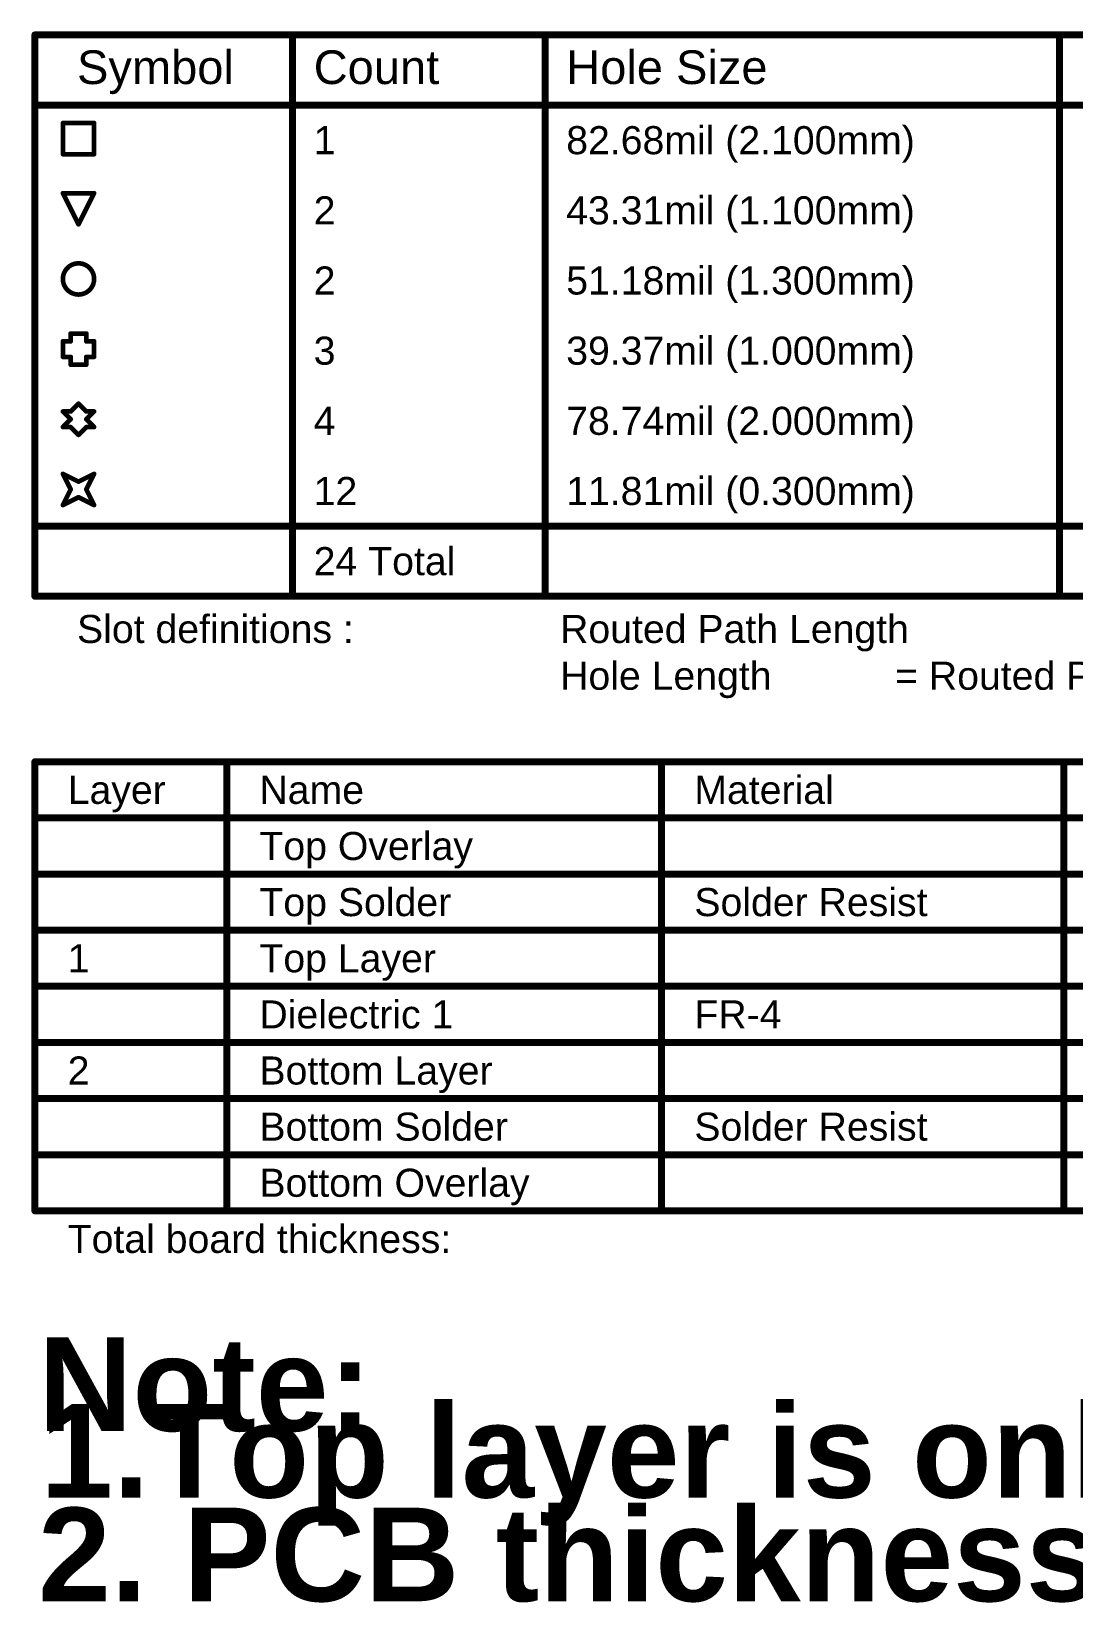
# Model space of a CAD drawing. Header units: inches. Extents: x -5 to 433, y -20 to 71.
# Drawn here: x 100.3 to 156.9, y -20.1 to 65.2 of the extents above; entities that cross this region are included whole.
import ezdxf

# ---------------------------------------------------------------- set-up
doc = ezdxf.new("R2010")
doc.units = ezdxf.units.IN
doc.layers.add('Drill Drawing', color=1, linetype='Continuous')
doc.layers.add('Fabrication', color=76, linetype='Continuous')
doc.styles.add('Arial', font='', dxfattribs={"height": 0.2})
doc.styles.add('Arial_Bold', font='', dxfattribs={"height": 0.2})
doc.styles.get('Arial').set_extended_font_data('Arial')
doc.styles.get('Arial_Bold').set_extended_font_data('Arial', bold=True)

msp = doc.modelspace()

# ---------------------------------------------------------------- linework, layer by layer
at = {"layer": 'Drill Drawing'}
for points in [[(100.52, 64.997, 0.381, 0.381, 0), (432.964, 64.997, 0.381, 0.381, 0)], [(100.52, 34.517, 0.381, 0.381, 0), (100.52, 64.997, 0.381, 0.381, 0)], [(114.513, 34.517, 0.381, 0.381, 0), (114.513, 64.997, 0.381, 0.381, 0)], [(128.225, 34.517, 0.381, 0.381, 0), (128.225, 64.997, 0.381, 0.381, 0)], [(156.157, 34.517, 0.381, 0.381, 0), (156.157, 64.997, 0.381, 0.381, 0)], [(100.52, 61.187, 0.381, 0.381, 0), (432.964, 61.187, 0.381, 0.381, 0)], [(102.039, 60.213, 0.254, 0.254, 0), (103.733, 60.213, 0.254, 0.254, 0)], [(102.039, 58.52, 0.254, 0.254, 0), (102.039, 60.213, 0.254, 0.254, 0)], [(103.733, 58.52, 0.254, 0.254, 0), (103.733, 60.213, 0.254, 0.254, 0)], [(102.039, 58.52, 0.254, 0.254, 0), (103.733, 58.52, 0.254, 0.254, 0)], [(102.039, 56.403, 0.254, 0.254, 0), (103.733, 56.403, 0.254, 0.254, 0)], [(102.039, 56.403, 0.254, 0.254, 0), (102.886, 54.71, 0.254, 0.254, 0)], [(102.886, 54.71, 0.254, 0.254, 0), (103.733, 56.403, 0.254, 0.254, 0)], [(102.463, 48.36, 0.254, 0.254, 0), (102.463, 48.783, 0.254, 0.254, 0)], [(102.463, 48.783, 0.254, 0.254, 0), (103.309, 48.783, 0.254, 0.254, 0)], [(103.309, 48.36, 0.254, 0.254, 0), (103.309, 48.783, 0.254, 0.254, 0)], [(102.039, 47.513, 0.254, 0.254, 0), (102.039, 48.36, 0.254, 0.254, 0)], [(102.039, 48.36, 0.254, 0.254, 0), (102.463, 48.36, 0.254, 0.254, 0)], [(103.309, 48.36, 0.254, 0.254, 0), (103.733, 48.36, 0.254, 0.254, 0)], [(103.733, 47.513, 0.254, 0.254, 0), (103.733, 48.36, 0.254, 0.254, 0)], [(102.039, 47.513, 0.254, 0.254, 0), (102.463, 47.513, 0.254, 0.254, 0)], [(102.463, 47.09, 0.254, 0.254, 0), (102.463, 47.513, 0.254, 0.254, 0)], [(102.463, 47.09, 0.254, 0.254, 0), (103.309, 47.09, 0.254, 0.254, 0)], [(103.309, 47.513, 0.254, 0.254, 0), (103.733, 47.513, 0.254, 0.254, 0)], [(103.309, 47.09, 0.254, 0.254, 0), (103.309, 47.513, 0.254, 0.254, 0)], [(102.039, 44.55, 0.254, 0.254, 0), (102.463, 44.127, 0.254, 0.254, 0)], [(102.039, 44.55, 0.254, 0.254, 0), (102.463, 44.55, 0.254, 0.254, 0)], [(102.463, 44.55, 0.254, 0.254, 0), (102.886, 44.973, 0.254, 0.254, 0)], [(102.886, 44.973, 0.254, 0.254, 0), (103.309, 44.55, 0.254, 0.254, 0)], [(103.309, 44.55, 0.254, 0.254, 0), (103.733, 44.55, 0.254, 0.254, 0)], [(103.309, 44.127, 0.254, 0.254, 0), (103.733, 44.55, 0.254, 0.254, 0)], [(102.039, 43.703, 0.254, 0.254, 0), (102.463, 44.127, 0.254, 0.254, 0)], [(102.039, 43.703, 0.254, 0.254, 0), (102.463, 43.703, 0.254, 0.254, 0)], [(102.463, 43.703, 0.254, 0.254, 0), (102.886, 43.28, 0.254, 0.254, 0)], [(102.886, 43.28, 0.254, 0.254, 0), (103.309, 43.703, 0.254, 0.254, 0)], [(103.309, 44.127, 0.254, 0.254, 0), (103.733, 43.703, 0.254, 0.254, 0)], [(103.309, 43.703, 0.254, 0.254, 0), (103.733, 43.703, 0.254, 0.254, 0)], [(102.039, 41.163, 0.254, 0.254, 0), (102.886, 40.74, 0.254, 0.254, 0)], [(102.039, 41.163, 0.254, 0.254, 0), (102.463, 40.317, 0.254, 0.254, 0)], [(102.886, 40.74, 0.254, 0.254, 0), (103.733, 41.163, 0.254, 0.254, 0)], [(103.309, 40.317, 0.254, 0.254, 0), (103.733, 41.163, 0.254, 0.254, 0)], [(102.039, 39.47, 0.254, 0.254, 0), (102.463, 40.317, 0.254, 0.254, 0)], [(103.309, 40.317, 0.254, 0.254, 0), (103.733, 39.47, 0.254, 0.254, 0)], [(102.039, 39.47, 0.254, 0.254, 0), (102.886, 39.893, 0.254, 0.254, 0)], [(102.886, 39.893, 0.254, 0.254, 0), (103.733, 39.47, 0.254, 0.254, 0)], [(100.52, 38.327, 0.381, 0.381, 0), (432.964, 38.327, 0.381, 0.381, 0)], [(100.52, 34.517, 0.381, 0.381, 0), (432.964, 34.517, 0.381, 0.381, 0)]]:
    msp.add_lwpolyline(points, format="xyseb", dxfattribs=at)
for points in [[(100.425, 64.997, 0.191, 0.191, 1), (100.616, 64.997, 0.191, 0.191, 1)], [(100.425, 64.997, 0.191, 0.191, 1), (100.616, 64.997, 0.191, 0.191, 1)], [(114.417, 64.997, 0.191, 0.191, 1), (114.608, 64.997, 0.191, 0.191, 1)], [(128.13, 64.997, 0.191, 0.191, 1), (128.32, 64.997, 0.191, 0.191, 1)], [(156.062, 64.997, 0.191, 0.191, 1), (156.252, 64.997, 0.191, 0.191, 1)], [(100.425, 61.187, 0.191, 0.191, 1), (100.616, 61.187, 0.191, 0.191, 1)], [(101.976, 60.213, 0.127, 0.127, 1), (102.103, 60.213, 0.127, 0.127, 1)], [(101.976, 60.213, 0.127, 0.127, 1), (102.103, 60.213, 0.127, 0.127, 1)], [(103.669, 60.213, 0.127, 0.127, 1), (103.796, 60.213, 0.127, 0.127, 1)], [(103.669, 60.213, 0.127, 0.127, 1), (103.796, 60.213, 0.127, 0.127, 1)], [(101.976, 58.52, 0.127, 0.127, 1), (102.103, 58.52, 0.127, 0.127, 1)], [(101.976, 58.52, 0.127, 0.127, 1), (102.103, 58.52, 0.127, 0.127, 1)], [(103.669, 58.52, 0.127, 0.127, 1), (103.796, 58.52, 0.127, 0.127, 1)], [(103.669, 58.52, 0.127, 0.127, 1), (103.796, 58.52, 0.127, 0.127, 1)], [(101.976, 56.403, 0.127, 0.127, 1), (102.103, 56.403, 0.127, 0.127, 1)], [(101.976, 56.403, 0.127, 0.127, 1), (102.103, 56.403, 0.127, 0.127, 1)], [(103.669, 56.403, 0.127, 0.127, 1), (103.796, 56.403, 0.127, 0.127, 1)], [(103.669, 56.403, 0.127, 0.127, 1), (103.796, 56.403, 0.127, 0.127, 1)], [(102.822, 54.71, 0.127, 0.127, 1), (102.949, 54.71, 0.127, 0.127, 1)], [(102.822, 54.71, 0.127, 0.127, 1), (102.949, 54.71, 0.127, 0.127, 1)], [(103.733, 51.747, 0.254, 0.254, 1), (102.039, 51.747, 0.254, 0.254, 1)], [(101.976, 51.747, 0.127, 0.127, 1), (102.103, 51.747, 0.127, 0.127, 1)], [(103.669, 51.747, 0.127, 0.127, 1), (103.796, 51.747, 0.127, 0.127, 1)], [(102.399, 48.783, 0.127, 0.127, 1), (102.526, 48.783, 0.127, 0.127, 1)], [(102.399, 48.783, 0.127, 0.127, 1), (102.526, 48.783, 0.127, 0.127, 1)], [(103.246, 48.783, 0.127, 0.127, 1), (103.373, 48.783, 0.127, 0.127, 1)], [(103.246, 48.783, 0.127, 0.127, 1), (103.373, 48.783, 0.127, 0.127, 1)], [(101.976, 48.36, 0.127, 0.127, 1), (102.103, 48.36, 0.127, 0.127, 1)], [(101.976, 48.36, 0.127, 0.127, 1), (102.103, 48.36, 0.127, 0.127, 1)], [(102.399, 48.36, 0.127, 0.127, 1), (102.526, 48.36, 0.127, 0.127, 1)], [(102.399, 48.36, 0.127, 0.127, 1), (102.526, 48.36, 0.127, 0.127, 1)], [(103.246, 48.36, 0.127, 0.127, 1), (103.373, 48.36, 0.127, 0.127, 1)], [(103.246, 48.36, 0.127, 0.127, 1), (103.373, 48.36, 0.127, 0.127, 1)], [(103.669, 48.36, 0.127, 0.127, 1), (103.796, 48.36, 0.127, 0.127, 1)], [(103.669, 48.36, 0.127, 0.127, 1), (103.796, 48.36, 0.127, 0.127, 1)], [(101.976, 47.513, 0.127, 0.127, 1), (102.103, 47.513, 0.127, 0.127, 1)], [(101.976, 47.513, 0.127, 0.127, 1), (102.103, 47.513, 0.127, 0.127, 1)], [(102.399, 47.513, 0.127, 0.127, 1), (102.526, 47.513, 0.127, 0.127, 1)], [(102.399, 47.513, 0.127, 0.127, 1), (102.526, 47.513, 0.127, 0.127, 1)], [(102.399, 47.09, 0.127, 0.127, 1), (102.526, 47.09, 0.127, 0.127, 1)], [(102.399, 47.09, 0.127, 0.127, 1), (102.526, 47.09, 0.127, 0.127, 1)], [(103.246, 47.513, 0.127, 0.127, 1), (103.373, 47.513, 0.127, 0.127, 1)], [(103.246, 47.513, 0.127, 0.127, 1), (103.373, 47.513, 0.127, 0.127, 1)], [(103.246, 47.09, 0.127, 0.127, 1), (103.373, 47.09, 0.127, 0.127, 1)], [(103.246, 47.09, 0.127, 0.127, 1), (103.373, 47.09, 0.127, 0.127, 1)], [(103.669, 47.513, 0.127, 0.127, 1), (103.796, 47.513, 0.127, 0.127, 1)], [(103.669, 47.513, 0.127, 0.127, 1), (103.796, 47.513, 0.127, 0.127, 1)], [(101.976, 44.55, 0.127, 0.127, 1), (102.103, 44.55, 0.127, 0.127, 1)], [(101.976, 44.55, 0.127, 0.127, 1), (102.103, 44.55, 0.127, 0.127, 1)], [(102.399, 44.55, 0.127, 0.127, 1), (102.526, 44.55, 0.127, 0.127, 1)], [(102.399, 44.55, 0.127, 0.127, 1), (102.526, 44.55, 0.127, 0.127, 1)], [(102.822, 44.973, 0.127, 0.127, 1), (102.949, 44.973, 0.127, 0.127, 1)], [(102.822, 44.973, 0.127, 0.127, 1), (102.949, 44.973, 0.127, 0.127, 1)], [(103.246, 44.55, 0.127, 0.127, 1), (103.373, 44.55, 0.127, 0.127, 1)], [(103.246, 44.55, 0.127, 0.127, 1), (103.373, 44.55, 0.127, 0.127, 1)], [(103.669, 44.55, 0.127, 0.127, 1), (103.796, 44.55, 0.127, 0.127, 1)], [(103.669, 44.55, 0.127, 0.127, 1), (103.796, 44.55, 0.127, 0.127, 1)], [(101.976, 43.703, 0.127, 0.127, 1), (102.103, 43.703, 0.127, 0.127, 1)], [(101.976, 43.703, 0.127, 0.127, 1), (102.103, 43.703, 0.127, 0.127, 1)], [(102.399, 44.127, 0.127, 0.127, 1), (102.526, 44.127, 0.127, 0.127, 1)], [(102.399, 44.127, 0.127, 0.127, 1), (102.526, 44.127, 0.127, 0.127, 1)], [(102.399, 43.703, 0.127, 0.127, 1), (102.526, 43.703, 0.127, 0.127, 1)], [(102.399, 43.703, 0.127, 0.127, 1), (102.526, 43.703, 0.127, 0.127, 1)], [(103.246, 44.127, 0.127, 0.127, 1), (103.373, 44.127, 0.127, 0.127, 1)], [(103.246, 44.127, 0.127, 0.127, 1), (103.373, 44.127, 0.127, 0.127, 1)], [(103.246, 43.703, 0.127, 0.127, 1), (103.373, 43.703, 0.127, 0.127, 1)], [(103.246, 43.703, 0.127, 0.127, 1), (103.373, 43.703, 0.127, 0.127, 1)], [(103.669, 43.703, 0.127, 0.127, 1), (103.796, 43.703, 0.127, 0.127, 1)], [(103.669, 43.703, 0.127, 0.127, 1), (103.796, 43.703, 0.127, 0.127, 1)], [(102.822, 43.28, 0.127, 0.127, 1), (102.949, 43.28, 0.127, 0.127, 1)], [(102.822, 43.28, 0.127, 0.127, 1), (102.949, 43.28, 0.127, 0.127, 1)], [(101.976, 41.163, 0.127, 0.127, 1), (102.103, 41.163, 0.127, 0.127, 1)], [(101.976, 41.163, 0.127, 0.127, 1), (102.103, 41.163, 0.127, 0.127, 1)], [(103.669, 41.163, 0.127, 0.127, 1), (103.796, 41.163, 0.127, 0.127, 1)], [(103.669, 41.163, 0.127, 0.127, 1), (103.796, 41.163, 0.127, 0.127, 1)], [(102.399, 40.317, 0.127, 0.127, 1), (102.526, 40.317, 0.127, 0.127, 1)], [(102.399, 40.317, 0.127, 0.127, 1), (102.526, 40.317, 0.127, 0.127, 1)], [(102.822, 40.74, 0.127, 0.127, 1), (102.949, 40.74, 0.127, 0.127, 1)], [(102.822, 40.74, 0.127, 0.127, 1), (102.949, 40.74, 0.127, 0.127, 1)], [(103.246, 40.317, 0.127, 0.127, 1), (103.373, 40.317, 0.127, 0.127, 1)], [(103.246, 40.317, 0.127, 0.127, 1), (103.373, 40.317, 0.127, 0.127, 1)], [(101.976, 39.47, 0.127, 0.127, 1), (102.103, 39.47, 0.127, 0.127, 1)], [(101.976, 39.47, 0.127, 0.127, 1), (102.103, 39.47, 0.127, 0.127, 1)], [(102.822, 39.893, 0.127, 0.127, 1), (102.949, 39.893, 0.127, 0.127, 1)], [(102.822, 39.893, 0.127, 0.127, 1), (102.949, 39.893, 0.127, 0.127, 1)], [(103.669, 39.47, 0.127, 0.127, 1), (103.796, 39.47, 0.127, 0.127, 1)], [(103.669, 39.47, 0.127, 0.127, 1), (103.796, 39.47, 0.127, 0.127, 1)], [(100.425, 38.327, 0.191, 0.191, 1), (100.616, 38.327, 0.191, 0.191, 1)], [(100.425, 34.517, 0.191, 0.191, 1), (100.616, 34.517, 0.191, 0.191, 1)], [(100.425, 34.517, 0.191, 0.191, 1), (100.616, 34.517, 0.191, 0.191, 1)], [(114.417, 34.517, 0.191, 0.191, 1), (114.608, 34.517, 0.191, 0.191, 1)], [(128.13, 34.517, 0.191, 0.191, 1), (128.32, 34.517, 0.191, 0.191, 1)], [(156.062, 34.517, 0.191, 0.191, 1), (156.252, 34.517, 0.191, 0.191, 1)]]:
    msp.add_lwpolyline(points, format="xyseb", close=True, dxfattribs=at)
at = {"layer": 'Fabrication'}
for points in [[(100.52, 25.527, 0.381, 0.381, 0), (215.806, 25.527, 0.381, 0.381, 0)], [(100.52, 1.143, 0.381, 0.381, 0), (100.52, 25.527, 0.381, 0.381, 0)], [(110.932, 1.143, 0.381, 0.381, 0), (110.932, 25.527, 0.381, 0.381, 0)], [(134.548, 1.143, 0.381, 0.381, 0), (134.548, 25.527, 0.381, 0.381, 0)], [(156.386, 1.143, 0.381, 0.381, 0), (156.386, 25.527, 0.381, 0.381, 0)], [(100.52, 22.479, 0.381, 0.381, 0), (215.806, 22.479, 0.381, 0.381, 0)], [(100.52, 19.431, 0.381, 0.381, 0), (110.932, 19.431, 0.381, 0.381, 0)], [(110.932, 19.431, 0.381, 0.381, 0), (134.548, 19.431, 0.381, 0.381, 0)], [(134.548, 19.431, 0.381, 0.381, 0), (156.386, 19.431, 0.381, 0.381, 0)], [(156.386, 19.431, 0.381, 0.381, 0), (172.892, 19.431, 0.381, 0.381, 0)], [(100.52, 16.383, 0.381, 0.381, 0), (110.932, 16.383, 0.381, 0.381, 0)], [(110.932, 16.383, 0.381, 0.381, 0), (134.548, 16.383, 0.381, 0.381, 0)], [(134.548, 16.383, 0.381, 0.381, 0), (156.386, 16.383, 0.381, 0.381, 0)], [(156.386, 16.383, 0.381, 0.381, 0), (172.892, 16.383, 0.381, 0.381, 0)], [(100.52, 13.335, 0.381, 0.381, 0), (110.932, 13.335, 0.381, 0.381, 0)], [(110.932, 13.335, 0.381, 0.381, 0), (134.548, 13.335, 0.381, 0.381, 0)], [(134.548, 13.335, 0.381, 0.381, 0), (156.386, 13.335, 0.381, 0.381, 0)], [(156.386, 13.335, 0.381, 0.381, 0), (172.892, 13.335, 0.381, 0.381, 0)], [(100.52, 10.287, 0.381, 0.381, 0), (110.932, 10.287, 0.381, 0.381, 0)], [(110.932, 10.287, 0.381, 0.381, 0), (134.548, 10.287, 0.381, 0.381, 0)], [(134.548, 10.287, 0.381, 0.381, 0), (156.386, 10.287, 0.381, 0.381, 0)], [(156.386, 10.287, 0.381, 0.381, 0), (172.892, 10.287, 0.381, 0.381, 0)], [(100.52, 7.239, 0.381, 0.381, 0), (110.932, 7.239, 0.381, 0.381, 0)], [(110.932, 7.239, 0.381, 0.381, 0), (134.548, 7.239, 0.381, 0.381, 0)], [(134.548, 7.239, 0.381, 0.381, 0), (156.386, 7.239, 0.381, 0.381, 0)], [(156.386, 7.239, 0.381, 0.381, 0), (172.892, 7.239, 0.381, 0.381, 0)], [(100.52, 4.191, 0.381, 0.381, 0), (110.932, 4.191, 0.381, 0.381, 0)], [(110.932, 4.191, 0.381, 0.381, 0), (134.548, 4.191, 0.381, 0.381, 0)], [(134.548, 4.191, 0.381, 0.381, 0), (156.386, 4.191, 0.381, 0.381, 0)], [(156.386, 4.191, 0.381, 0.381, 0), (172.892, 4.191, 0.381, 0.381, 0)], [(100.52, 1.143, 0.381, 0.381, 0), (110.932, 1.143, 0.381, 0.381, 0)], [(110.932, 1.143, 0.381, 0.381, 0), (134.548, 1.143, 0.381, 0.381, 0)], [(134.548, 1.143, 0.381, 0.381, 0), (156.386, 1.143, 0.381, 0.381, 0)], [(156.386, 1.143, 0.381, 0.381, 0), (172.892, 1.143, 0.381, 0.381, 0)]]:
    msp.add_lwpolyline(points, format="xyseb", dxfattribs=at)
for points in [[(100.425, 25.527, 0.191, 0.191, 1), (100.616, 25.527, 0.191, 0.191, 1)], [(100.425, 25.527, 0.191, 0.191, 1), (100.616, 25.527, 0.191, 0.191, 1)], [(110.837, 25.527, 0.191, 0.191, 1), (111.028, 25.527, 0.191, 0.191, 1)], [(134.453, 25.527, 0.191, 0.191, 1), (134.643, 25.527, 0.191, 0.191, 1)], [(156.291, 25.527, 0.191, 0.191, 1), (156.481, 25.527, 0.191, 0.191, 1)], [(100.425, 22.479, 0.191, 0.191, 1), (100.616, 22.479, 0.191, 0.191, 1)], [(100.425, 19.431, 0.191, 0.191, 1), (100.616, 19.431, 0.191, 0.191, 1)], [(110.837, 19.431, 0.191, 0.191, 1), (111.028, 19.431, 0.191, 0.191, 1)], [(110.837, 19.431, 0.191, 0.191, 1), (111.028, 19.431, 0.191, 0.191, 1)], [(134.453, 19.431, 0.191, 0.191, 1), (134.643, 19.431, 0.191, 0.191, 1)], [(134.453, 19.431, 0.191, 0.191, 1), (134.643, 19.431, 0.191, 0.191, 1)], [(156.291, 19.431, 0.191, 0.191, 1), (156.481, 19.431, 0.191, 0.191, 1)], [(156.291, 19.431, 0.191, 0.191, 1), (156.481, 19.431, 0.191, 0.191, 1)], [(100.425, 16.383, 0.191, 0.191, 1), (100.616, 16.383, 0.191, 0.191, 1)], [(110.837, 16.383, 0.191, 0.191, 1), (111.028, 16.383, 0.191, 0.191, 1)], [(110.837, 16.383, 0.191, 0.191, 1), (111.028, 16.383, 0.191, 0.191, 1)], [(134.453, 16.383, 0.191, 0.191, 1), (134.643, 16.383, 0.191, 0.191, 1)], [(134.453, 16.383, 0.191, 0.191, 1), (134.643, 16.383, 0.191, 0.191, 1)], [(156.291, 16.383, 0.191, 0.191, 1), (156.481, 16.383, 0.191, 0.191, 1)], [(156.291, 16.383, 0.191, 0.191, 1), (156.481, 16.383, 0.191, 0.191, 1)], [(100.425, 13.335, 0.191, 0.191, 1), (100.616, 13.335, 0.191, 0.191, 1)], [(110.837, 13.335, 0.191, 0.191, 1), (111.028, 13.335, 0.191, 0.191, 1)], [(110.837, 13.335, 0.191, 0.191, 1), (111.028, 13.335, 0.191, 0.191, 1)], [(134.453, 13.335, 0.191, 0.191, 1), (134.643, 13.335, 0.191, 0.191, 1)], [(134.453, 13.335, 0.191, 0.191, 1), (134.643, 13.335, 0.191, 0.191, 1)], [(156.291, 13.335, 0.191, 0.191, 1), (156.481, 13.335, 0.191, 0.191, 1)], [(156.291, 13.335, 0.191, 0.191, 1), (156.481, 13.335, 0.191, 0.191, 1)], [(100.425, 10.287, 0.191, 0.191, 1), (100.616, 10.287, 0.191, 0.191, 1)], [(110.837, 10.287, 0.191, 0.191, 1), (111.028, 10.287, 0.191, 0.191, 1)], [(110.837, 10.287, 0.191, 0.191, 1), (111.028, 10.287, 0.191, 0.191, 1)], [(134.453, 10.287, 0.191, 0.191, 1), (134.643, 10.287, 0.191, 0.191, 1)], [(134.453, 10.287, 0.191, 0.191, 1), (134.643, 10.287, 0.191, 0.191, 1)], [(156.291, 10.287, 0.191, 0.191, 1), (156.481, 10.287, 0.191, 0.191, 1)], [(156.291, 10.287, 0.191, 0.191, 1), (156.481, 10.287, 0.191, 0.191, 1)], [(100.425, 7.239, 0.191, 0.191, 1), (100.616, 7.239, 0.191, 0.191, 1)], [(110.837, 7.239, 0.191, 0.191, 1), (111.028, 7.239, 0.191, 0.191, 1)], [(110.837, 7.239, 0.191, 0.191, 1), (111.028, 7.239, 0.191, 0.191, 1)], [(134.453, 7.239, 0.191, 0.191, 1), (134.643, 7.239, 0.191, 0.191, 1)], [(134.453, 7.239, 0.191, 0.191, 1), (134.643, 7.239, 0.191, 0.191, 1)], [(156.291, 7.239, 0.191, 0.191, 1), (156.481, 7.239, 0.191, 0.191, 1)], [(156.291, 7.239, 0.191, 0.191, 1), (156.481, 7.239, 0.191, 0.191, 1)], [(100.425, 4.191, 0.191, 0.191, 1), (100.616, 4.191, 0.191, 0.191, 1)], [(110.837, 4.191, 0.191, 0.191, 1), (111.028, 4.191, 0.191, 0.191, 1)], [(110.837, 4.191, 0.191, 0.191, 1), (111.028, 4.191, 0.191, 0.191, 1)], [(134.453, 4.191, 0.191, 0.191, 1), (134.643, 4.191, 0.191, 0.191, 1)], [(134.453, 4.191, 0.191, 0.191, 1), (134.643, 4.191, 0.191, 0.191, 1)], [(156.291, 4.191, 0.191, 0.191, 1), (156.481, 4.191, 0.191, 0.191, 1)], [(156.291, 4.191, 0.191, 0.191, 1), (156.481, 4.191, 0.191, 0.191, 1)], [(100.425, 1.143, 0.191, 0.191, 1), (100.616, 1.143, 0.191, 0.191, 1)], [(100.425, 1.143, 0.191, 0.191, 1), (100.616, 1.143, 0.191, 0.191, 1)], [(110.837, 1.143, 0.191, 0.191, 1), (111.028, 1.143, 0.191, 0.191, 1)], [(110.837, 1.143, 0.191, 0.191, 1), (111.028, 1.143, 0.191, 0.191, 1)], [(110.837, 1.143, 0.191, 0.191, 1), (111.028, 1.143, 0.191, 0.191, 1)], [(134.453, 1.143, 0.191, 0.191, 1), (134.643, 1.143, 0.191, 0.191, 1)], [(134.453, 1.143, 0.191, 0.191, 1), (134.643, 1.143, 0.191, 0.191, 1)], [(134.453, 1.143, 0.191, 0.191, 1), (134.643, 1.143, 0.191, 0.191, 1)], [(156.291, 1.143, 0.191, 0.191, 1), (156.481, 1.143, 0.191, 0.191, 1)], [(156.291, 1.143, 0.191, 0.191, 1), (156.481, 1.143, 0.191, 0.191, 1)], [(156.291, 1.143, 0.191, 0.191, 1), (156.481, 1.143, 0.191, 0.191, 1)]]:
    msp.add_lwpolyline(points, format="xyseb", close=True, dxfattribs=at)

# ---------------------------------------------------------------- texts
at = {"layer": 'Drill Drawing', "style": 'Arial'}
for s, height, p in [('Symbol', 1.8288, (102.806, 62.33)), ('Count', 1.8288, (115.656, 62.33)), ('Hole Size', 1.8288, (129.368, 62.33)), ('1', 1.524, (115.656, 58.52)), ('82.68mil (2.100mm)', 1.524, (129.368, 58.52)), ('43.31mil (1.100mm)', 1.524, (129.368, 54.71)), ('2', 1.524, (115.656, 54.71)), ('2', 1.524, (115.656, 50.9)), ('51.18mil (1.300mm)', 1.524, (129.368, 50.9)), ('3', 1.524, (115.656, 47.09)), ('39.37mil (1.000mm)', 1.524, (129.368, 47.09)), ('4', 1.524, (115.656, 43.28)), ('78.74mil (2.000mm)', 1.524, (129.368, 43.28)), ('12', 1.524, (115.656, 39.47)), ('11.81mil (0.300mm)', 1.524, (129.368, 39.47)), ('24 Total', 1.524, (115.656, 35.66)), ('Slot definitions :', 1.524, (102.806, 31.978)), ('Routed Path Length', 1.524, (129.037, 31.978)), ('Hole Length', 1.524, (129.037, 29.438)), (' = Routed Path Length + Tool Size = Slot length as defined in the PCB layout', 1.524, (146.634, 29.438))]:
    msp.add_text(s, height=height, dxfattribs=at).set_placement(p)
at = {"layer": 'Fabrication'}
for s, height, style, p in [('Layer', 1.524, 'Arial', (102.299, 23.241)), ('Name', 1.524, 'Arial', (112.71, 23.241)), ('Material', 1.524, 'Arial', (136.326, 23.241)), ('Top Overlay', 1.524, 'Arial', (112.71, 20.193)), ('Top Solder', 1.524, 'Arial', (112.71, 17.145)), ('Solder Resist', 1.524, 'Arial', (136.326, 17.145)), ('1', 1.524, 'Arial', (102.299, 14.097)), ('Top Layer', 1.524, 'Arial', (112.71, 14.097)), ('Dielectric 1', 1.524, 'Arial', (112.71, 11.049)), ('FR-4', 1.524, 'Arial', (136.326, 11.049)), ('2', 1.524, 'Arial', (102.299, 8.001)), ('Bottom Layer', 1.524, 'Arial', (112.71, 8.001)), ('Bottom Solder', 1.524, 'Arial', (112.71, 4.953)), ('Solder Resist', 1.524, 'Arial', (136.326, 4.953)), ('Bottom Overlay', 1.524, 'Arial', (112.71, 1.905)), ('Total board thickness:', 1.524, 'Arial', (102.299, -1.143)), ('Note:', 5.08, 'Arial_Bold', (100.692, -10.812)), ('1.Top layer is only signal layer in PCB', 5.08, 'Arial_Bold', (100.819, -14.43)), ('2. PCB thickness would be 1.2mm', 5.08, 'Arial_Bold', (100.692, -20.058))]:
    msp.add_text(s, height=height, dxfattribs=dict(at, style=style)).set_placement(p)

doc.saveas('drawing.dxf')
